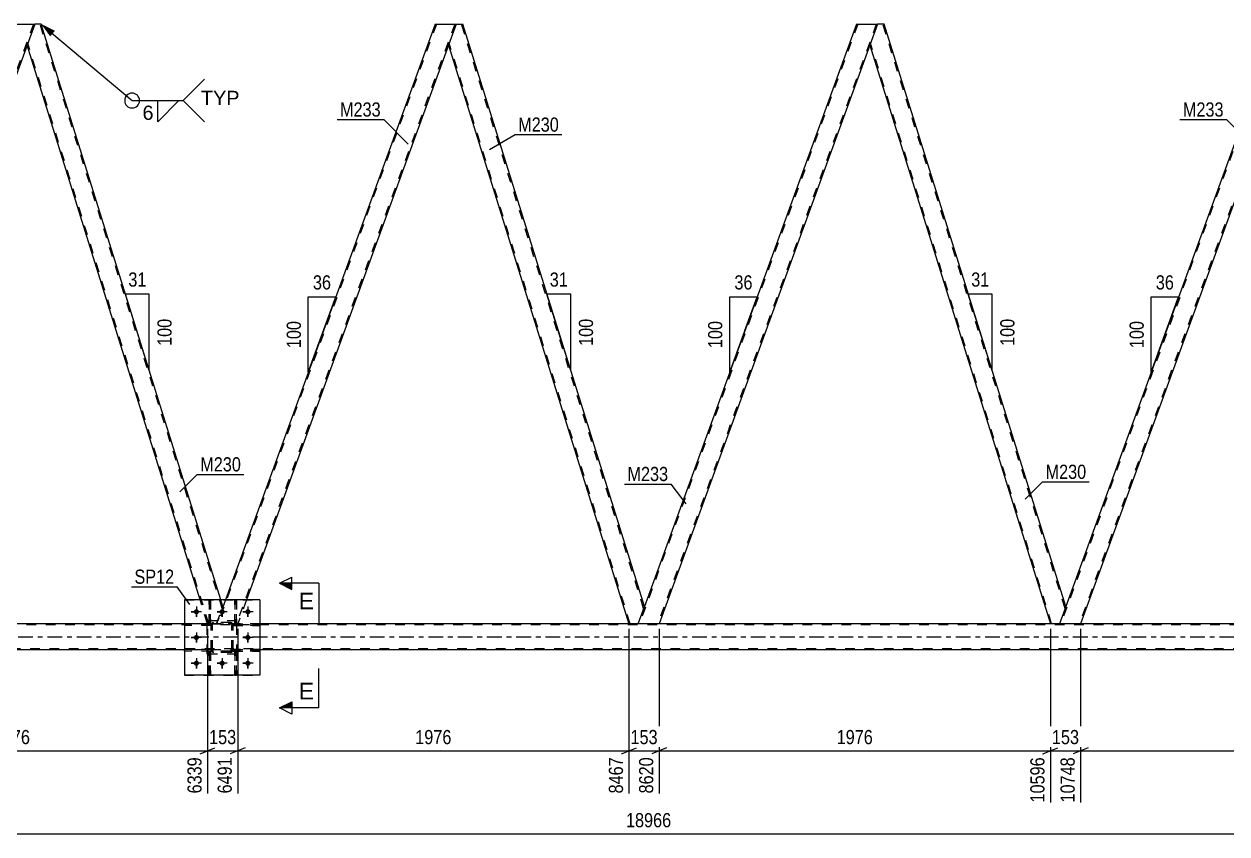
# Model space of a CAD drawing. Header units: millimetres. Extents: x 0 to 841, y 0 to 594.
# Drawn here: x 293.1 to 536.1, y 275.3 to 439.1 of the extents above; entities that cross this region are included whole.
import ezdxf

# ---------------------------------------------------------------- set-up
doc = ezdxf.new("R2010")
doc.units = ezdxf.units.MM
doc.linetypes.add('DXK_LINE_DOT2', pattern=[3.9198, 1.9599, -1.9599])
doc.linetypes.add('DXK_LINE_DOT3', pattern=[5.9187, 2.979, -0.9799, 0.9799, -0.9799])
doc.styles.add('Arial', font='ARIAL.TTF', dxfattribs={"height": 0.2})
doc.styles.add('Arial Narrow', font='ARIALN.TTF', dxfattribs={"height": 0.2})

# ---------------------------------------------------------------- blocks, each defined once
blk = doc.blocks.new('Part-247305129-3146 - 3072')
at = {"color": 7, "linetype": 'DXK_LINE_DOT2'}
for p, q in [((335.64, 317.82), (335.64, 322.66)), ((335.64, 322.66), (335.96, 322.66)), ((335.96, 322.66), (335.96, 317.82)), ((335.64, 318.42), (335.96, 318.42)), ((335.96, 317.82), (335.64, 317.82))]:
    blk.add_line(p, q, dxfattribs=at)
blk = doc.blocks.new('Part-247305129-3149 - 3072')
at = {"color": 7, "linetype": 'DXK_LINE_DOT2'}
for p, q in [((335.29, 317.5), (335.29, 317.82)), ((335.29, 317.82), (340.69, 317.82)), ((340.69, 317.5), (335.29, 317.5)), ((335.89, 317.5), (335.89, 317.82)), ((340.69, 317.82), (340.69, 317.5))]:
    blk.add_line(p, q, dxfattribs=at)
blk = doc.blocks.new('Part-247305129-3152 - 3072')
at = {"color": 7, "linetype": 'DXK_LINE_DOT2'}
for p, q in [((330.44, 317.82), (330.44, 322.66)), ((330.44, 322.66), (330.76, 322.66)), ((330.76, 322.66), (330.76, 317.82)), ((330.44, 318.42), (330.76, 318.42)), ((330.76, 317.82), (330.44, 317.82))]:
    blk.add_line(p, q, dxfattribs=at)
blk = doc.blocks.new('Part-247305129-3159 - 3072')
at = {"color": 7, "linetype": 'DXK_LINE_DOT2'}
for p, q in [((340.69, 312.62), (335.29, 312.62)), ((335.29, 312.62), (335.29, 312.3)), ((335.29, 312.3), (340.69, 312.3)), ((335.89, 312.3), (335.89, 312.62)), ((340.69, 312.3), (340.69, 312.62))]:
    blk.add_line(p, q, dxfattribs=at)
blk = doc.blocks.new('Part-247305129-3162 - 3072')
at = {"color": 7, "linetype": 'DXK_LINE_DOT2'}
for p, q in [((340.69, 317.82), (335.29, 317.82)), ((335.29, 317.82), (335.29, 317.5)), ((335.29, 317.5), (340.69, 317.5)), ((335.89, 317.5), (335.89, 317.82)), ((340.69, 317.5), (340.69, 317.82))]:
    blk.add_line(p, q, dxfattribs=at)
blk = doc.blocks.new('Part-247305129-3165 - 3072')
at = {"color": 7, "linetype": 'DXK_LINE_DOT2'}
for p, q in [((335.96, 312.29), (335.64, 312.29)), ((335.64, 312.29), (335.64, 307.46)), ((335.64, 311.69), (335.96, 311.69)), ((335.96, 307.46), (335.96, 312.29)), ((335.64, 307.46), (335.96, 307.46))]:
    blk.add_line(p, q, dxfattribs=at)
blk = doc.blocks.new('Part-247305129-3168 - 3072')
at = {"color": 7, "linetype": 'DXK_LINE_DOT2'}
for p, q in [((330.76, 312.29), (330.44, 312.29)), ((330.44, 312.29), (330.44, 307.46)), ((330.44, 311.69), (330.76, 311.69)), ((330.76, 307.46), (330.76, 312.29)), ((330.44, 307.46), (330.76, 307.46))]:
    blk.add_line(p, q, dxfattribs=at)
blk = doc.blocks.new('Part-247305129-3180 - 3072')
at = {"color": 7, "linetype": 'DXK_LINE_DOT2'}
for p, q in [((330.89, 317.82), (325.49, 317.82)), ((325.49, 317.5), (325.49, 317.82)), ((330.89, 317.5), (325.49, 317.5)), ((330.29, 317.5), (330.29, 317.82)), ((330.89, 317.82), (330.89, 317.5))]:
    blk.add_line(p, q, dxfattribs=at)
blk = doc.blocks.new('Part-247305129-3153 - 3072')
at = {"color": 7, "linetype": 'DXK_LINE_DOT2'}
for p, q in [((330.89, 312.62), (325.49, 312.62)), ((325.49, 312.62), (325.49, 312.3)), ((330.89, 312.3), (325.49, 312.3)), ((330.29, 312.3), (330.29, 312.62)), ((330.89, 312.3), (330.89, 312.62))]:
    blk.add_line(p, q, dxfattribs=at)
blk = doc.blocks.new('Part-247305129-3156 - 3072')
at = {"color": 7, "linetype": 'DXK_LINE_DOT2'}
for p, q in [((330.89, 317.82), (325.49, 317.82)), ((325.49, 317.82), (325.49, 317.5)), ((330.89, 317.5), (325.49, 317.5)), ((330.29, 317.5), (330.29, 317.82)), ((330.89, 317.5), (330.89, 317.82))]:
    blk.add_line(p, q, dxfattribs=at)
blk = doc.blocks.new('Part-247305129-3171 - 3072')
at = {"color": 2, "linetype": 'Continuous'}
blk.add_line((335.96, 322.66), (335.64, 322.66), dxfattribs=at)
at = {"color": 7, "linetype": 'DXK_LINE_DOT2'}
for p, q in [((335.64, 322.66), (335.64, 317.82)), ((335.96, 317.82), (335.96, 322.66)), ((335.64, 318.42), (335.96, 318.42)), ((335.64, 317.82), (335.96, 317.82))]:
    blk.add_line(p, q, dxfattribs=at)
blk = doc.blocks.new('Part-247305129-3174 - 3072')
at = {"color": 2, "linetype": 'Continuous'}
blk.add_line((330.76, 322.66), (330.44, 322.66), dxfattribs=at)
at = {"color": 7, "linetype": 'DXK_LINE_DOT2'}
for p, q in [((330.44, 322.66), (330.44, 317.82)), ((330.76, 317.82), (330.76, 322.66)), ((330.44, 318.42), (330.76, 318.42)), ((330.44, 317.82), (330.76, 317.82))]:
    blk.add_line(p, q, dxfattribs=at)
blk = doc.blocks.new('Part-247305129-3177 - 3072')
at = {"color": 7, "linetype": 'DXK_LINE_DOT2'}
for p, q in [((330.89, 312.62), (325.49, 312.62)), ((325.49, 312.3), (325.49, 312.62)), ((330.89, 312.3), (325.49, 312.3)), ((330.29, 312.3), (330.29, 312.62)), ((330.89, 312.62), (330.89, 312.3))]:
    blk.add_line(p, q, dxfattribs=at)
blk = doc.blocks.new('Part-247305129-3183 - 3072')
at = {"color": 7, "linetype": 'DXK_LINE_DOT2'}
for p, q in [((335.29, 312.3), (335.29, 312.62)), ((335.29, 312.62), (340.69, 312.62)), ((340.69, 312.3), (335.29, 312.3)), ((335.89, 312.3), (335.89, 312.62)), ((340.69, 312.62), (340.69, 312.3))]:
    blk.add_line(p, q, dxfattribs=at)
blk = doc.blocks.new('Bolt-247305129-3194 - 3072')
at = {"color": 1, "linetype": 'Continuous'}
for p, q in [((327.89, 321.3), (327.89, 320.61)), ((333.09, 321.3), (333.09, 320.61)), ((338.29, 321.3), (338.29, 320.61)), ((326.85, 320.26), (327.54, 320.26)), ((327.89, 319.22), (327.89, 319.91)), ((328.93, 320.26), (328.24, 320.26)), ((332.05, 320.26), (332.74, 320.26)), ((333.09, 319.22), (333.09, 319.91)), ((334.13, 320.26), (333.44, 320.26)), ((337.25, 320.26), (337.94, 320.26)), ((338.29, 319.22), (338.29, 319.91)), ((339.33, 320.26), (338.64, 320.26)), ((327.89, 316.1), (327.89, 315.41)), ((338.29, 316.1), (338.29, 315.41)), ((326.85, 315.06), (327.54, 315.06)), ((327.89, 314.02), (327.89, 314.71)), ((328.93, 315.06), (328.24, 315.06)), ((337.25, 315.06), (337.94, 315.06)), ((338.29, 314.02), (338.29, 314.71)), ((339.33, 315.06), (338.64, 315.06)), ((326.85, 309.86), (327.54, 309.86)), ((327.89, 310.9), (327.89, 310.21)), ((327.89, 308.82), (327.89, 309.51)), ((328.93, 309.86), (328.24, 309.86)), ((332.05, 309.86), (332.74, 309.86)), ((333.09, 310.9), (333.09, 310.21)), ((333.09, 308.82), (333.09, 309.51)), ((334.13, 309.86), (333.44, 309.86)), ((337.25, 309.86), (337.94, 309.86)), ((338.29, 310.9), (338.29, 310.21)), ((338.29, 308.82), (338.29, 309.51)), ((339.33, 309.86), (338.64, 309.86))]:
    blk.add_line(p, q, dxfattribs=at)
blk = doc.blocks.new('Bolt-247305129-3195 - 3072')
at = {"linetype": 'Continuous'}
for points in [[(328.41, 320.26, -1), (327.37, 320.26, -1)], [(333.61, 320.26, -1), (332.57, 320.26, -1)], [(338.81, 320.26, -1), (337.77, 320.26, -1)], [(328.41, 315.06, -1), (327.37, 315.06, -1)], [(338.81, 315.06, -1), (337.77, 315.06, -1)], [(328.41, 309.86, -1), (327.37, 309.86, -1)], [(333.61, 309.86, -1), (332.57, 309.86, -1)], [(338.81, 309.86, -1), (337.77, 309.86, -1)]]:
    blk.add_hatch(color=1, dxfattribs=at).paths.add_polyline_path(points)
at = {"color": 1, "linetype": 'Continuous'}
for p, q in [((327.89, 321.3), (327.89, 319.22)), ((333.09, 321.3), (333.09, 319.22)), ((338.29, 321.3), (338.29, 319.22)), ((328.93, 320.26), (326.85, 320.26)), ((334.13, 320.26), (332.05, 320.26)), ((339.33, 320.26), (337.25, 320.26)), ((327.89, 316.1), (327.89, 314.02)), ((338.29, 316.1), (338.29, 314.02)), ((328.93, 315.06), (326.85, 315.06)), ((339.33, 315.06), (337.25, 315.06)), ((328.93, 309.86), (326.85, 309.86)), ((327.89, 310.9), (327.89, 308.82)), ((334.13, 309.86), (332.05, 309.86)), ((333.09, 310.9), (333.09, 308.82)), ((339.33, 309.86), (337.25, 309.86)), ((338.29, 310.9), (338.29, 308.82))]:
    blk.add_line(p, q, dxfattribs=at)
blk = doc.blocks.new('Part-247305129-3350 - 3072')
at = {"color": 2, "linetype": 'Continuous'}
for p, q in [((295.23, 439.05), (293.68, 434.8)), ((296.54, 439.05), (295.23, 439.05)), ((332.82, 322.66), (296.54, 439.05)), ((328.63, 322.66), (293.68, 434.8))]:
    blk.add_line(p, q, dxfattribs=at)
at = {"color": 7, "linetype": 'DXK_LINE_DOT2'}
for p, q in [((333.11, 320.93), (296.29, 439.05)), ((330.39, 317.83), (293.81, 435.18)), ((330.14, 317.83), (328.63, 322.66)), ((331.98, 317.83), (333.25, 321.3)), ((333.25, 321.3), (332.82, 322.66)), ((330.14, 317.83), (331.98, 317.83))]:
    blk.add_line(p, q, dxfattribs=at)
blk = doc.blocks.new('Part-247305129-3243 - 3072')
at = {"color": 2, "linetype": 'Continuous'}
for p, q in [((465.49, 439.05), (463.95, 434.8)), ((466.81, 439.05), (465.49, 439.05)), ((503.51, 321.3), (466.81, 439.05)), ((463.95, 434.8), (500.41, 317.83)), ((503.51, 321.3), (503.24, 320.56)), ((503.24, 320.56), (502.25, 317.83))]:
    blk.add_line(p, q, dxfattribs=at)
at = {"color": 7, "linetype": 'DXK_LINE_DOT2'}
for p, q in [((503.38, 320.93), (466.56, 439.05)), ((500.66, 317.83), (464.08, 435.18)), ((503.49, 321.25), (503.24, 320.56)), ((502.25, 317.83), (500.41, 317.83))]:
    blk.add_line(p, q, dxfattribs=at)
blk = doc.blocks.new('Part-247305129-3248 - 3072')
at = {"color": 7, "linetype": 'DXK_LINE_DOT2'}
for p, q in [((461.49, 439.05), (417.37, 317.83)), ((465.24, 439.05), (421.12, 317.83)), ((465.49, 439.05), (463.95, 434.8)), ((418.38, 321.3), (417.12, 317.83)), ((421.37, 317.83), (417.12, 317.83))]:
    blk.add_line(p, q, dxfattribs=at)
at = {"color": 2, "linetype": 'Continuous'}
for p, q in [((461.24, 439.05), (418.38, 321.3)), ((461.24, 439.05), (465.49, 439.05)), ((463.95, 434.8), (421.37, 317.83))]:
    blk.add_line(p, q, dxfattribs=at)
blk = doc.blocks.new('Part-247305129-3374 - 3072')
at = {"color": 7, "linetype": 'DXK_LINE_DOT2'}
for p, q in [((330.44, 307.46), (330.44, 312.29)), ((330.44, 312.29), (330.76, 312.29)), ((330.44, 311.69), (330.76, 311.69)), ((330.76, 312.29), (330.76, 307.46)), ((330.76, 307.46), (330.44, 307.46))]:
    blk.add_line(p, q, dxfattribs=at)
blk = doc.blocks.new('Part-247305129-3253 - 3072')
at = {"color": 7, "linetype": 'DXK_LINE_DOT2'}
for p, q in [((730.61, 317.59), (66.98, 317.59)), ((340.69, 317.83), (325.49, 317.83)), ((731.36, 312.79), (66.98, 312.79)), ((340.69, 312.55), (325.49, 312.55))]:
    blk.add_line(p, q, dxfattribs=at)
at = {"color": 2, "linetype": 'Continuous'}
for p, q in [((325.49, 317.83), (170.42, 317.83)), ((580.9, 317.83), (340.69, 317.83)), ((325.49, 312.55), (170.42, 312.55)), ((580.9, 312.55), (340.69, 312.55))]:
    blk.add_line(p, q, dxfattribs=at)
at = {"color": 7, "linetype": 'DXK_LINE_DOT3'}
blk.add_line((66.98, 315.19), (730.98, 315.19), dxfattribs=at)
blk = doc.blocks.new('Part-247305129-3267 - 3072')
at = {"color": 7, "linetype": 'DXK_LINE_DOT2'}
for p, q in [((336.09, 318.46), (330.09, 318.46)), ((330.09, 311.66), (330.09, 318.46)), ((336.09, 311.66), (336.09, 318.46)), ((336.09, 311.66), (330.09, 311.66))]:
    blk.add_line(p, q, dxfattribs=at)
blk = doc.blocks.new('Part-247305129-3268 - 3072')
at = {"color": 7, "linetype": 'DXK_LINE_DOT2'}
for p, q in [((336.09, 318.46), (330.09, 318.46)), ((330.09, 311.66), (330.09, 318.46)), ((336.09, 311.66), (336.09, 318.46)), ((336.09, 311.66), (330.09, 311.66))]:
    blk.add_line(p, q, dxfattribs=at)
blk = doc.blocks.new('Part-247305129-3269 - 3072')
at = {"color": 7, "linetype": 'DXK_LINE_DOT2'}
for p, q in [((330.89, 317.58), (330.92, 317.76)), ((330.92, 317.76), (330.89, 317.58)), ((330.89, 312.54), (330.89, 317.58)), ((331.13, 317.58), (331.15, 317.67)), ((331.13, 312.54), (331.13, 317.58)), ((331.15, 317.67), (331.2, 317.75)), ((331.18, 318.02), (331.37, 318.06)), ((331.37, 318.06), (331.18, 318.02)), ((331.2, 317.75), (331.28, 317.8)), ((331.28, 317.8), (331.37, 317.82)), ((334.81, 318.06), (331.37, 318.06)), ((331.37, 317.82), (334.81, 317.82)), ((334.81, 318.06), (334.99, 318.02)), ((334.99, 318.02), (334.81, 318.06)), ((334.81, 317.82), (334.9, 317.8)), ((334.9, 317.8), (334.98, 317.75)), ((334.98, 317.75), (335.03, 317.67)), ((335.03, 317.67), (335.05, 317.58)), ((335.05, 312.54), (335.05, 317.58)), ((335.25, 317.76), (335.29, 317.58)), ((335.29, 317.58), (335.25, 317.76)), ((335.29, 312.54), (335.29, 317.58)), ((330.92, 312.35), (330.89, 312.54)), ((330.89, 312.54), (330.92, 312.35)), ((331.15, 312.45), (331.13, 312.54)), ((331.2, 312.37), (331.15, 312.45)), ((331.37, 312.06), (331.18, 312.09)), ((331.18, 312.09), (331.37, 312.06)), ((331.28, 312.32), (331.2, 312.37)), ((331.37, 312.3), (331.28, 312.32)), ((334.81, 312.3), (331.37, 312.3)), ((334.81, 312.06), (331.37, 312.06)), ((334.9, 312.32), (334.81, 312.3)), ((334.99, 312.09), (334.81, 312.06)), ((334.81, 312.06), (334.99, 312.09)), ((334.98, 312.37), (334.9, 312.32)), ((335.03, 312.45), (334.98, 312.37)), ((335.05, 312.54), (335.03, 312.45)), ((335.29, 312.54), (335.25, 312.35)), ((335.25, 312.35), (335.29, 312.54))]:
    blk.add_line(p, q, dxfattribs=at)
at = {"color": 7, "linetype": 'DXK_LINE_DOT3'}
blk.add_line((333.09, 315.06), (333.09, 315.06), dxfattribs=at)
at = {"color": 7, "linetype": 'DXK_LINE_DOT2'}
for centre, start, end in [((331.37, 317.58), 112.5, 157.5), ((331.37, 317.58), 112.5, 157.5), ((334.81, 317.58), 22.5, 67.5), ((334.81, 317.58), 22.5, 67.5), ((331.37, 312.54), 202.5, 247.5), ((331.37, 312.54), 202.5, 247.5), ((334.81, 312.54), 292.5, 337.5), ((334.81, 312.54), 292.5, 337.5)]:
    blk.add_arc(centre, 0.48, start, end, dxfattribs=at)
blk = doc.blocks.new('Part-247305129-3270 - 3072')
at = {"color": 7, "linetype": 'DXK_LINE_DOT2'}
for p, q in [((325.49, 322.66), (340.69, 322.66)), ((325.49, 322.66), (325.49, 307.46)), ((340.69, 322.66), (340.69, 307.46)), ((325.49, 307.46), (340.69, 307.46))]:
    blk.add_line(p, q, dxfattribs=at)
blk = doc.blocks.new('Part-247305129-3275 - 3072')
at = {"color": 2, "linetype": 'Continuous'}
for p, q in [((340.69, 322.66), (325.49, 322.66)), ((325.49, 322.66), (325.49, 307.46)), ((340.69, 322.66), (340.69, 307.46)), ((340.69, 307.46), (325.49, 307.46))]:
    blk.add_line(p, q, dxfattribs=at)
blk = doc.blocks.new('Part-247305129-3313 - 3072')
at = {"color": 7, "linetype": 'DXK_LINE_DOT2'}
for p, q in [((330.89, 317.58), (330.92, 317.76)), ((330.92, 317.76), (330.89, 317.58)), ((330.89, 312.54), (330.89, 317.58)), ((331.13, 317.58), (331.15, 317.67)), ((331.13, 312.54), (331.13, 317.58)), ((331.15, 317.67), (331.2, 317.75)), ((331.18, 318.02), (331.37, 318.06)), ((331.37, 318.06), (331.18, 318.02)), ((331.2, 317.75), (331.28, 317.8)), ((331.28, 317.8), (331.37, 317.82)), ((334.81, 318.06), (331.37, 318.06)), ((331.37, 317.82), (334.81, 317.82)), ((334.81, 318.06), (334.99, 318.02)), ((334.99, 318.02), (334.81, 318.06)), ((334.81, 317.82), (334.9, 317.8)), ((334.9, 317.8), (334.98, 317.75)), ((334.98, 317.75), (335.03, 317.67)), ((335.03, 317.67), (335.05, 317.58)), ((335.05, 312.54), (335.05, 317.58)), ((335.25, 317.76), (335.29, 317.58)), ((335.29, 317.58), (335.25, 317.76)), ((335.29, 312.54), (335.29, 317.58)), ((330.92, 312.35), (330.89, 312.54)), ((330.89, 312.54), (330.92, 312.35)), ((331.15, 312.45), (331.13, 312.54)), ((331.2, 312.37), (331.15, 312.45)), ((331.37, 312.06), (331.18, 312.09)), ((331.18, 312.09), (331.37, 312.06)), ((331.28, 312.32), (331.2, 312.37)), ((331.37, 312.3), (331.28, 312.32)), ((334.81, 312.3), (331.37, 312.3)), ((334.81, 312.06), (331.37, 312.06)), ((334.9, 312.32), (334.81, 312.3)), ((334.99, 312.09), (334.81, 312.06)), ((334.81, 312.06), (334.99, 312.09)), ((334.98, 312.37), (334.9, 312.32)), ((335.03, 312.45), (334.98, 312.37)), ((335.05, 312.54), (335.03, 312.45)), ((335.29, 312.54), (335.25, 312.35)), ((335.25, 312.35), (335.29, 312.54))]:
    blk.add_line(p, q, dxfattribs=at)
at = {"color": 7, "linetype": 'DXK_LINE_DOT3'}
blk.add_line((333.09, 315.06), (333.09, 315.06), dxfattribs=at)
at = {"color": 7, "linetype": 'DXK_LINE_DOT2'}
for centre, start, end in [((331.37, 317.58), 112.5, 157.5), ((331.37, 317.58), 112.5, 157.5), ((334.81, 317.58), 22.5, 67.5), ((334.81, 317.58), 22.5, 67.5), ((331.37, 312.54), 202.5, 247.5), ((331.37, 312.54), 202.5, 247.5), ((334.81, 312.54), 292.5, 337.5), ((334.81, 312.54), 292.5, 337.5)]:
    blk.add_arc(centre, 0.48, start, end, dxfattribs=at)
blk = doc.blocks.new('Part-247305129-3345 - 3072')
at = {"color": 7, "linetype": 'DXK_LINE_DOT2'}
for p, q in [((291.22, 439.05), (247.1, 317.83)), ((294.97, 439.05), (250.85, 317.83)), ((295.23, 439.05), (293.68, 434.8)), ((248.11, 321.3), (246.85, 317.83)), ((251.11, 317.83), (246.85, 317.83))]:
    blk.add_line(p, q, dxfattribs=at)
at = {"color": 2, "linetype": 'Continuous'}
for p, q in [((290.97, 439.05), (248.11, 321.3)), ((290.97, 439.05), (295.23, 439.05)), ((293.68, 434.8), (251.11, 317.83))]:
    blk.add_line(p, q, dxfattribs=at)
blk = doc.blocks.new('Part-247305129-3355 - 3072')
at = {"color": 7, "linetype": 'DXK_LINE_DOT2'}
for p, q in [((376.36, 439.05), (332.24, 317.83)), ((380.1, 439.05), (335.98, 317.83)), ((380.36, 439.05), (378.81, 434.8)), ((333.74, 322.66), (331.98, 317.83)), ((338, 322.66), (336.24, 317.83)), ((336.24, 317.83), (331.98, 317.83))]:
    blk.add_line(p, q, dxfattribs=at)
at = {"color": 2, "linetype": 'Continuous'}
for p, q in [((376.1, 439.05), (333.74, 322.66)), ((376.1, 439.05), (380.36, 439.05)), ((378.81, 434.8), (338, 322.66))]:
    blk.add_line(p, q, dxfattribs=at)
blk = doc.blocks.new('Part-247305129-3360 - 3072')
at = {"color": 2, "linetype": 'Continuous'}
for p, q in [((380.36, 439.05), (378.81, 434.8)), ((380.36, 439.05), (381.68, 439.05)), ((418.38, 321.3), (381.68, 439.05)), ((378.81, 434.8), (415.27, 317.83)), ((417.12, 317.83), (418.38, 321.3))]:
    blk.add_line(p, q, dxfattribs=at)
at = {"color": 7, "linetype": 'DXK_LINE_DOT2'}
for p, q in [((418.24, 320.93), (381.43, 439.05)), ((415.52, 317.83), (378.95, 435.18)), ((417.12, 317.83), (415.27, 317.83))]:
    blk.add_line(p, q, dxfattribs=at)
blk = doc.blocks.new('Part-247305129-3365 - 3072')
at = {"color": 7, "linetype": 'DXK_LINE_DOT2'}
for p, q in [((546.63, 439.05), (502.51, 317.83)), ((550.37, 439.05), (506.25, 317.83)), ((550.63, 439.05), (549.08, 434.8)), ((503.51, 321.3), (502.25, 317.83)), ((506.51, 317.83), (502.25, 317.83))]:
    blk.add_line(p, q, dxfattribs=at)
at = {"color": 2, "linetype": 'Continuous'}
for p, q in [((546.37, 439.05), (503.51, 321.3)), ((546.37, 439.05), (550.63, 439.05)), ((549.08, 434.8), (506.51, 317.83))]:
    blk.add_line(p, q, dxfattribs=at)
blk = doc.blocks.new('Part-247305129-3371 - 3072')
at = {"color": 7, "linetype": 'DXK_LINE_DOT2'}
for p, q in [((335.64, 307.46), (335.64, 312.29)), ((335.64, 312.29), (335.96, 312.29)), ((335.64, 311.69), (335.96, 311.69)), ((335.96, 312.29), (335.96, 307.46)), ((335.96, 307.46), (335.64, 307.46))]:
    blk.add_line(p, q, dxfattribs=at)
blk = doc.blocks.new('AngleDimension-247305129-36494 - 3072')
at = {"color": 7, "linetype": 'Continuous'}
for p, q in [((317, 373.43), (313.56, 384.48)), ((318.38, 384.48), (313.56, 384.48)), ((318.38, 369.01), (313.56, 384.48)), ((318.38, 369.01), (318.38, 384.48))]:
    blk.add_line(p, q, dxfattribs=at)
at = {"color": 0}
for points in [[(318.39, 385.38), (318.39, 389.58), (313.54, 389.58), (313.54, 385.38)], [(323.48, 380.08), (319.28, 380.08), (319.28, 373.4), (323.48, 373.4)]]:
    blk.add_wipeout(points, dxfattribs=at)
at = {"color": 3, "style": 'Arial Narrow'}
blk.add_text('31', height=2.863, dxfattribs=at).set_placement((314.14, 385.98))
blk.add_text('100', height=2.863, rotation=90.0002, dxfattribs=at).set_placement((322.88, 374))
blk = doc.blocks.new('AngleDimension-247305129-36522 - 3072')
at = {"color": 7, "linetype": 'Continuous'}
for p, q in [((402.13, 373.43), (398.69, 384.48)), ((403.51, 384.48), (398.69, 384.48)), ((403.51, 369.01), (398.69, 384.48)), ((403.51, 369.01), (403.51, 384.48))]:
    blk.add_line(p, q, dxfattribs=at)
at = {"color": 0}
for points in [[(403.53, 385.38), (403.53, 389.58), (398.67, 389.58), (398.67, 385.38)], [(408.61, 380.08), (404.41, 380.08), (404.41, 373.4), (408.61, 373.4)]]:
    blk.add_wipeout(points, dxfattribs=at)
at = {"color": 3, "style": 'Arial Narrow'}
blk.add_text('31', height=2.863, dxfattribs=at).set_placement((399.27, 385.98))
blk.add_text('100', height=2.863, rotation=90.0002, dxfattribs=at).set_placement((408.01, 374))
blk = doc.blocks.new('AngleDimension-247305129-36524 - 3072')
at = {"color": 7, "linetype": 'Continuous'}
for p, q in [((350.49, 383.9), (356.03, 383.9)), ((350.49, 368.68), (356.03, 383.9)), ((350.49, 368.68), (350.49, 383.9)), ((353.57, 377.13), (356.03, 383.9))]:
    blk.add_line(p, q, dxfattribs=at)
at = {"color": 0}
for points in [[(355.69, 384.8), (355.69, 389), (350.83, 389), (350.83, 384.8)], [(349.59, 379.63), (345.39, 379.63), (345.39, 372.95), (349.59, 372.95)]]:
    blk.add_wipeout(points, dxfattribs=at)
at = {"color": 3, "style": 'Arial Narrow'}
blk.add_text('36', height=2.863, dxfattribs=at).set_placement((351.43, 385.4))
blk.add_text('100', height=2.863, rotation=90.0002, dxfattribs=at).set_placement((348.99, 373.55))
blk = doc.blocks.new('AngleDimension-247305129-36550 - 3072')
at = {"color": 7, "linetype": 'Continuous'}
for p, q in [((487.27, 373.43), (483.82, 384.48)), ((488.64, 384.48), (483.82, 384.48)), ((488.64, 369.01), (483.82, 384.48)), ((488.64, 369.01), (488.64, 384.48))]:
    blk.add_line(p, q, dxfattribs=at)
at = {"color": 0}
for points in [[(488.66, 385.38), (488.66, 389.58), (483.81, 389.58), (483.81, 385.38)], [(493.74, 380.08), (489.54, 380.08), (489.54, 373.4), (493.74, 373.4)]]:
    blk.add_wipeout(points, dxfattribs=at)
at = {"color": 3, "style": 'Arial Narrow'}
blk.add_text('31', height=2.863, dxfattribs=at).set_placement((484.41, 385.98))
blk.add_text('100', height=2.863, rotation=90.0002, dxfattribs=at).set_placement((493.14, 374))
blk = doc.blocks.new('StraightDimension-247305129-35645 - 3072')
at = {"color": 7, "linetype": 'Continuous'}
for p, q in [((330.14, 316.83), (330.14, 283.54)), ((336.24, 316.83), (336.24, 283.54)), ((328.64, 291.55), (331.64, 292.75)), ((330.14, 292.15), (336.24, 292.15)), ((337.74, 292.75), (334.74, 291.55))]:
    blk.add_line(p, q, dxfattribs=at)
at = {"color": 0}
blk.add_wipeout([(336.53, 292.9), (336.53, 297.1), (329.85, 297.1), (329.85, 292.9)], dxfattribs=at)
at = {"color": 0, "linetype": 'Continuous'}
blk.add_wipeout([(335.64, 291.45), (331.44, 291.45), (331.44, 282.94), (335.64, 282.94)], dxfattribs=at)
at = {"color": 3, "style": 'Arial Narrow'}
blk.add_text('153', height=2.863, dxfattribs=at).set_placement((330.45, 293.5))
at = {"color": 3, "linetype": 'Continuous', "style": 'Arial Narrow'}
blk.add_text('6491', height=2.863, rotation=90.0002, dxfattribs=at).set_placement((335.04, 283.54))
blk = doc.blocks.new('StraightDimension-247305129-35642 - 3072')
at = {"color": 7, "linetype": 'Continuous'}
for p, q in [((421.37, 316.83), (421.37, 283.54)), ((500.41, 316.83), (500.41, 281.71)), ((422.87, 292.75), (419.87, 291.55)), ((421.37, 292.15), (500.41, 292.15)), ((498.91, 291.55), (501.91, 292.75))]:
    blk.add_line(p, q, dxfattribs=at)
at = {"color": 0}
blk.add_wipeout([(465.15, 292.9), (465.15, 297.1), (456.63, 297.1), (456.63, 292.9)], dxfattribs=at)
at = {"color": 0, "linetype": 'Continuous'}
blk.add_wipeout([(499.81, 291.45), (495.61, 291.45), (495.61, 281.11), (499.81, 281.11)], dxfattribs=at)
at = {"color": 3, "style": 'Arial Narrow'}
blk.add_text('1976', height=2.863, dxfattribs=at).set_placement((457.23, 293.5))
at = {"color": 3, "linetype": 'Continuous', "style": 'Arial Narrow'}
blk.add_text('10596', height=2.863, rotation=90.0002, dxfattribs=at).set_placement((499.21, 281.71))
blk = doc.blocks.new('StraightDimension-247305129-35640 - 3072')
at = {"color": 7, "linetype": 'Continuous'}
for p, q in [((506.51, 316.83), (506.51, 281.71)), ((585.54, 316.83), (585.54, 281.71)), ((508.01, 292.75), (505.01, 291.55)), ((506.51, 292.15), (585.54, 292.15)), ((584.04, 291.55), (587.04, 292.75))]:
    blk.add_line(p, q, dxfattribs=at)
at = {"color": 0}
blk.add_wipeout([(550.28, 292.9), (550.28, 297.1), (541.77, 297.1), (541.77, 292.9)], dxfattribs=at)
at = {"color": 0, "linetype": 'Continuous'}
blk.add_wipeout([(584.94, 291.45), (580.74, 291.45), (580.74, 281.11), (584.94, 281.11)], dxfattribs=at)
at = {"color": 3, "style": 'Arial Narrow'}
blk.add_text('1976', height=2.863, dxfattribs=at).set_placement((542.37, 293.5))
at = {"color": 3, "linetype": 'Continuous', "style": 'Arial Narrow'}
blk.add_text('12724', height=2.863, rotation=90.0002, dxfattribs=at).set_placement((584.34, 281.71))
blk = doc.blocks.new('StraightDimension-247305129-35641 - 3072')
at = {"color": 7, "linetype": 'Continuous'}
for p, q in [((500.41, 316.83), (500.41, 281.71)), ((506.51, 316.83), (506.51, 281.71)), ((498.91, 291.55), (501.91, 292.75)), ((500.41, 292.15), (506.51, 292.15)), ((508.01, 292.75), (505.01, 291.55))]:
    blk.add_line(p, q, dxfattribs=at)
at = {"color": 0}
blk.add_wipeout([(506.8, 292.9), (506.8, 297.1), (500.11, 297.1), (500.11, 292.9)], dxfattribs=at)
at = {"color": 0, "linetype": 'Continuous'}
blk.add_wipeout([(505.91, 291.45), (501.71, 291.45), (501.71, 281.11), (505.91, 281.11)], dxfattribs=at)
at = {"color": 3, "style": 'Arial Narrow'}
blk.add_text('153', height=2.863, dxfattribs=at).set_placement((500.71, 293.5))
at = {"color": 3, "linetype": 'Continuous', "style": 'Arial Narrow'}
blk.add_text('10748', height=2.863, rotation=90.0002, dxfattribs=at).set_placement((505.31, 281.71))
blk = doc.blocks.new('StraightDimension-247305129-35643 - 3072')
at = {"color": 7, "linetype": 'Continuous'}
for p, q in [((415.27, 316.83), (415.27, 283.54)), ((421.37, 316.83), (421.37, 283.54)), ((413.77, 291.55), (416.77, 292.75)), ((415.27, 292.15), (421.37, 292.15)), ((422.87, 292.75), (419.87, 291.55))]:
    blk.add_line(p, q, dxfattribs=at)
at = {"color": 0}
blk.add_wipeout([(421.66, 292.9), (421.66, 297.1), (414.98, 297.1), (414.98, 292.9)], dxfattribs=at)
at = {"color": 0, "linetype": 'Continuous'}
blk.add_wipeout([(420.77, 291.45), (416.57, 291.45), (416.57, 282.94), (420.77, 282.94)], dxfattribs=at)
at = {"color": 3, "style": 'Arial Narrow'}
blk.add_text('153', height=2.863, dxfattribs=at).set_placement((415.58, 293.5))
at = {"color": 3, "linetype": 'Continuous', "style": 'Arial Narrow'}
blk.add_text('8620', height=2.863, rotation=90.0002, dxfattribs=at).set_placement((420.17, 283.54))
blk = doc.blocks.new('StraightDimension-247305129-35644 - 3072')
at = {"color": 7, "linetype": 'Continuous'}
for p, q in [((336.24, 316.83), (336.24, 283.54)), ((415.27, 316.83), (415.27, 283.54)), ((337.74, 292.75), (334.74, 291.55)), ((336.24, 292.15), (415.27, 292.15)), ((413.77, 291.55), (416.77, 292.75))]:
    blk.add_line(p, q, dxfattribs=at)
at = {"color": 0}
blk.add_wipeout([(380.01, 292.9), (380.01, 297.1), (371.5, 297.1), (371.5, 292.9)], dxfattribs=at)
at = {"color": 0, "linetype": 'Continuous'}
blk.add_wipeout([(414.67, 291.45), (410.47, 291.45), (410.47, 282.94), (414.67, 282.94)], dxfattribs=at)
at = {"color": 3, "style": 'Arial Narrow'}
blk.add_text('1976', height=2.863, dxfattribs=at).set_placement((372.1, 293.5))
at = {"color": 3, "linetype": 'Continuous', "style": 'Arial Narrow'}
blk.add_text('8467', height=2.863, rotation=90.0002, dxfattribs=at).set_placement((414.07, 283.54))
blk = doc.blocks.new('StraightDimension-247305129-35646 - 3072')
at = {"color": 7, "linetype": 'Continuous'}
for p, q in [((251.11, 316.83), (251.11, 283.54)), ((330.14, 316.83), (330.14, 283.54)), ((252.61, 292.75), (249.61, 291.55)), ((251.11, 292.15), (330.14, 292.15)), ((328.64, 291.55), (331.64, 292.75))]:
    blk.add_line(p, q, dxfattribs=at)
at = {"color": 0}
blk.add_wipeout([(294.88, 292.9), (294.88, 297.1), (286.37, 297.1), (286.37, 292.9)], dxfattribs=at)
at = {"color": 0, "linetype": 'Continuous'}
blk.add_wipeout([(329.54, 291.45), (325.34, 291.45), (325.34, 282.94), (329.54, 282.94)], dxfattribs=at)
at = {"color": 3, "style": 'Arial Narrow'}
blk.add_text('1976', height=2.863, dxfattribs=at).set_placement((286.97, 293.5))
at = {"color": 3, "linetype": 'Continuous', "style": 'Arial Narrow'}
blk.add_text('6339', height=2.863, rotation=90.0002, dxfattribs=at).set_placement((328.94, 283.54))
blk = doc.blocks.new('StraightDimension-247305129-35929 - 3072')
at = {"color": 7, "linetype": 'Continuous'}
blk.add_line((56.12, 275.35), (782.37, 275.35), dxfattribs=at)
at = {"color": 0}
blk.add_wipeout([(424.42, 276.1), (424.42, 280.3), (414.07, 280.3), (414.07, 276.1)], dxfattribs=at)
at = {"color": 3, "style": 'Arial Narrow'}
blk.add_text('18966', height=2.863, dxfattribs=at).set_placement((414.67, 276.7))
blk = doc.blocks.new('AngleDimension-247305129-36552 - 3072')
at = {"color": 7, "linetype": 'Continuous'}
for p, q in [((435.62, 383.9), (441.16, 383.9)), ((435.62, 368.68), (441.16, 383.9)), ((435.62, 368.68), (435.62, 383.9)), ((438.7, 377.13), (441.16, 383.9))]:
    blk.add_line(p, q, dxfattribs=at)
at = {"color": 0}
for points in [[(440.82, 384.8), (440.82, 389), (435.97, 389), (435.97, 384.8)], [(434.72, 379.63), (430.52, 379.63), (430.52, 372.95), (434.72, 372.95)]]:
    blk.add_wipeout(points, dxfattribs=at)
at = {"color": 3, "style": 'Arial Narrow'}
blk.add_text('36', height=2.863, dxfattribs=at).set_placement((436.57, 385.4))
blk.add_text('100', height=2.863, rotation=90.0002, dxfattribs=at).set_placement((434.12, 373.55))
blk = doc.blocks.new('AngleDimension-247305129-36580 - 3072')
at = {"color": 7, "linetype": 'Continuous'}
for p, q in [((520.76, 383.9), (526.3, 383.9)), ((520.76, 368.68), (526.3, 383.9)), ((520.76, 368.68), (520.76, 383.9)), ((523.83, 377.13), (526.3, 383.9))]:
    blk.add_line(p, q, dxfattribs=at)
at = {"color": 0}
for points in [[(525.96, 384.8), (525.96, 389), (521.1, 389), (521.1, 384.8)], [(519.86, 379.63), (515.66, 379.63), (515.66, 372.95), (519.86, 372.95)]]:
    blk.add_wipeout(points, dxfattribs=at)
at = {"color": 3, "style": 'Arial Narrow'}
blk.add_text('36', height=2.863, dxfattribs=at).set_placement((521.7, 385.4))
blk.add_text('100', height=2.863, rotation=90.0002, dxfattribs=at).set_placement((519.26, 373.55))
blk = doc.blocks.new('SectionMark-247305129-4542 - 3072')
at = {"linetype": 'Continuous'}
for points in [[(347.15, 326.01), (347.15, 324.76), (344.65, 326.01)], [(347.15, 302.06), (347.15, 300.81), (344.65, 300.81)]]:
    blk.add_hatch(color=6, dxfattribs=at).paths.add_polyline_path(points)
at = {"color": 6, "linetype": 'Continuous'}
for p, q in [((344.65, 326.01), (347.15, 327.26)), ((352.65, 326.01), (344.65, 326.01)), ((344.65, 326.01), (347.15, 324.76)), ((347.15, 324.76), (347.15, 327.26)), ((344.65, 300.81), (347.15, 302.06)), ((347.15, 302.06), (347.15, 299.56)), ((352.65, 300.81), (344.65, 300.81)), ((347.15, 299.56), (344.65, 300.81))]:
    blk.add_line(p, q, dxfattribs=at)
at = {"color": 0, "linetype": 'Continuous'}
for points in [[(351.65, 320.76), (351.65, 324.26), (348.54, 324.26), (348.54, 320.76)], [(351.65, 302.56), (351.65, 306.06), (348.54, 306.06), (348.54, 302.56)]]:
    blk.add_wipeout(points, dxfattribs=at)
at = {"color": 6, "linetype": 'Continuous'}
for p, q in [((352.65, 326.01), (352.65, 318.01)), ((352.65, 300.81), (352.65, 308.81))]:
    blk.add_line(p, q, dxfattribs=at)
at = {"color": 3, "linetype": 'Continuous', "style": 'Arial'}
for p in [(348.54, 320.76), (348.54, 302.56)]:
    blk.add_text('E', height=3.34, dxfattribs=at).set_placement(p)
blk = doc.blocks.new('Mark-247305129-3271 - 3072')
at = {"color": 0}
blk.add_wipeout([(323.41, 325.92), (323.41, 328.92), (315.37, 328.92), (315.37, 325.92)], dxfattribs=at)
blk.add_wipeout([(323.41, 325.92), (323.41, 328.92), (315.37, 328.92), (315.37, 325.92)], dxfattribs=at)
at = {"color": 30, "linetype": 'Continuous'}
for p in [(314.77, 325.32), (326.54, 321.73)]:
    blk.add_line(p, (324.01, 325.32), dxfattribs=at)
at = {"color": 3, "style": 'Arial Narrow'}
blk.add_text('SP12', height=2.863, dxfattribs=at).set_placement((315.37, 325.92))
blk = doc.blocks.new('WeldMark-247305129-20297 - 3072')
at = {"linetype": 'Continuous'}
blk.add_hatch(color=30, dxfattribs=at).paths.add_polyline_path([(298.35, 436.55), (296.54, 439.05), (299.32, 437.7)])
at = {"color": 30, "linetype": 'Continuous'}
blk.add_line((296.54, 439.05), (314.9, 423.59), dxfattribs=at)
at = {"color": 3, "linetype": 'Continuous'}
for q in [(329.51, 427.88), (329.51, 419.31)]:
    blk.add_line((325.22, 423.59), q, dxfattribs=at)
blk.add_arc((314.9, 423.59), 1.5, 90, 270, dxfattribs=at)
at = {"color": 0}
blk.add_wipeout([(319.42, 419.49), (319.42, 422.89), (316.8, 422.89), (316.8, 419.49)], dxfattribs=at)
at = {"color": 30, "linetype": 'Continuous'}
blk.add_line((314.9, 423.59), (325.22, 423.59), dxfattribs=at)
at = {"color": 3, "linetype": 'Continuous'}
for p, q in [((320.08, 423.59), (324.37, 423.59)), ((324.37, 423.59), (320.08, 419.31)), ((320.08, 419.31), (320.08, 423.59))]:
    blk.add_line(p, q, dxfattribs=at)
blk.add_arc((314.9, 423.59), 1.5, 270, 90, dxfattribs=at)
at = {"color": 3, "style": 'Arial'}
blk.add_text('6', height=2.87, dxfattribs=at).set_placement((317, 419.69))
at = {"color": 0, "linetype": 'Continuous'}
blk.add_wipeout([(336.6, 422.69), (336.6, 425.69), (328.82, 425.69), (328.82, 422.69)], dxfattribs=at)
blk.add_wipeout([(336.6, 422.69), (336.6, 425.69), (328.82, 425.69), (328.82, 422.69)], dxfattribs=at)
at = {"color": 3, "linetype": 'Continuous', "style": 'Arial'}
blk.add_text('TYP', height=2.865, dxfattribs=at).set_placement((328.82, 422.69))
blk = doc.blocks.new('Mark-247305129-36377 - 3072')
at = {"color": 0}
blk.add_wipeout([(507.66, 347.12), (507.66, 350.12), (499.43, 350.12), (499.43, 347.12)], dxfattribs=at)
blk.add_wipeout([(507.66, 347.12), (507.66, 350.12), (499.43, 350.12), (499.43, 347.12)], dxfattribs=at)
at = {"color": 30, "linetype": 'Continuous'}
for p, q in [((495.3, 342.99), (498.83, 346.52)), ((498.83, 346.52), (508.26, 346.52))]:
    blk.add_line(p, q, dxfattribs=at)
at = {"color": 3, "style": 'Arial Narrow'}
blk.add_text('M230', height=2.863, dxfattribs=at).set_placement((499.43, 347.12))
blk = doc.blocks.new('Mark-247305129-36380 - 3072')
at = {"color": 0}
blk.add_wipeout([(423.2, 346.68), (423.2, 349.68), (414.97, 349.68), (414.97, 346.68)], dxfattribs=at)
blk.add_wipeout([(423.2, 346.68), (423.2, 349.68), (414.97, 349.68), (414.97, 346.68)], dxfattribs=at)
at = {"color": 30, "linetype": 'Continuous'}
for p in [(414.37, 346.08), (426.8, 342.09)]:
    blk.add_line(p, (423.8, 346.08), dxfattribs=at)
at = {"color": 3, "style": 'Arial Narrow'}
blk.add_text('M233', height=2.863, dxfattribs=at).set_placement((414.97, 346.68))
blk = doc.blocks.new('Mark-247305129-36407 - 3072')
at = {"color": 0}
blk.add_wipeout([(336.9, 348.63), (336.9, 351.63), (328.67, 351.63), (328.67, 348.63)], dxfattribs=at)
blk.add_wipeout([(336.9, 348.63), (336.9, 351.63), (328.67, 351.63), (328.67, 348.63)], dxfattribs=at)
at = {"color": 30, "linetype": 'Continuous'}
for p, q in [((324.54, 344.49), (328.07, 348.03)), ((328.07, 348.03), (337.5, 348.03))]:
    blk.add_line(p, q, dxfattribs=at)
at = {"color": 3, "style": 'Arial Narrow'}
blk.add_text('M230', height=2.863, dxfattribs=at).set_placement((328.67, 348.63))
blk = doc.blocks.new('Mark-247305129-36410 - 3072')
at = {"color": 0}
blk.add_wipeout([(365.12, 420.35), (365.12, 423.35), (356.9, 423.35), (356.9, 420.35)], dxfattribs=at)
blk.add_wipeout([(365.12, 420.35), (365.12, 423.35), (356.9, 423.35), (356.9, 420.35)], dxfattribs=at)
at = {"color": 30, "linetype": 'Continuous'}
for p in [(356.3, 419.75), (370.67, 414.8)]:
    blk.add_line(p, (365.72, 419.75), dxfattribs=at)
at = {"color": 3, "style": 'Arial Narrow'}
blk.add_text('M233', height=2.863, dxfattribs=at).set_placement((356.9, 420.35))
blk = doc.blocks.new('Mark-247305129-36413 - 3072')
at = {"color": 0}
blk.add_wipeout([(401.12, 417.3), (401.12, 420.3), (392.89, 420.3), (392.89, 417.3)], dxfattribs=at)
blk.add_wipeout([(401.12, 417.3), (401.12, 420.3), (392.89, 420.3), (392.89, 417.3)], dxfattribs=at)
at = {"color": 30, "linetype": 'Continuous'}
for p, q in [((387.1, 413.7), (392.29, 416.7)), ((392.29, 416.7), (401.72, 416.7))]:
    blk.add_line(p, q, dxfattribs=at)
at = {"color": 3, "style": 'Arial Narrow'}
blk.add_text('M230', height=2.863, dxfattribs=at).set_placement((392.89, 417.3))
blk = doc.blocks.new('Mark-247305129-36416 - 3072')
at = {"color": 0}
blk.add_wipeout([(535.39, 420.35), (535.39, 423.35), (527.17, 423.35), (527.17, 420.35)], dxfattribs=at)
blk.add_wipeout([(535.39, 420.35), (535.39, 423.35), (527.17, 423.35), (527.17, 420.35)], dxfattribs=at)
at = {"color": 30, "linetype": 'Continuous'}
for p in [(526.57, 419.75), (540.94, 414.8)]:
    blk.add_line(p, (535.99, 419.75), dxfattribs=at)
at = {"color": 3, "style": 'Arial Narrow'}
blk.add_text('M233', height=2.863, dxfattribs=at).set_placement((527.17, 420.35))

msp = doc.modelspace()

# ---------------------------------------------------------------- block references
for name in ['Part-247305129-3345 - 3072', 'Part-247305129-3350 - 3072', 'Part-247305129-3355 - 3072', 'Part-247305129-3360 - 3072', 'Part-247305129-3248 - 3072', 'Part-247305129-3243 - 3072', 'Part-247305129-3365 - 3072', 'Part-247305129-3270 - 3072', 'Part-247305129-3275 - 3072', 'Bolt-247305129-3194 - 3072', 'Bolt-247305129-3195 - 3072', 'Part-247305129-3152 - 3072', 'Part-247305129-3174 - 3072', 'Part-247305129-3146 - 3072', 'Part-247305129-3171 - 3072', 'Part-247305129-3267 - 3072', 'Part-247305129-3268 - 3072', 'Part-247305129-3253 - 3072', 'Part-247305129-3180 - 3072', 'Part-247305129-3156 - 3072', 'Part-247305129-3269 - 3072', 'Part-247305129-3313 - 3072', 'Part-247305129-3149 - 3072', 'Part-247305129-3162 - 3072', 'Part-247305129-3153 - 3072', 'Part-247305129-3177 - 3072', 'Part-247305129-3168 - 3072', 'Part-247305129-3374 - 3072', 'Part-247305129-3159 - 3072', 'Part-247305129-3183 - 3072', 'Part-247305129-3165 - 3072', 'Part-247305129-3371 - 3072']:
    msp.add_blockref(name, (0, 0))

# ---------------------------------------------------------------- next in the draw order: block references
for name in ['AngleDimension-247305129-36494 - 3072', 'AngleDimension-247305129-36524 - 3072', 'AngleDimension-247305129-36522 - 3072', 'AngleDimension-247305129-36550 - 3072', 'StraightDimension-247305129-35645 - 3072', 'StraightDimension-247305129-35642 - 3072', 'StraightDimension-247305129-35640 - 3072']:
    msp.add_blockref(name, (0, 0))

# ---------------------------------------------------------------- next in the draw order: block references
for name in ['StraightDimension-247305129-35646 - 3072', 'StraightDimension-247305129-35643 - 3072', 'StraightDimension-247305129-35641 - 3072']:
    msp.add_blockref(name, (0, 0))

# ---------------------------------------------------------------- next in the draw order: block references
msp.add_blockref('StraightDimension-247305129-35644 - 3072', (0, 0))

# ---------------------------------------------------------------- next in the draw order: block references
msp.add_blockref('StraightDimension-247305129-35929 - 3072', (0, 0))

# ---------------------------------------------------------------- next in the draw order: block references
for name in ['WeldMark-247305129-20297 - 3072', 'Mark-247305129-36410 - 3072', 'Mark-247305129-36416 - 3072', 'Mark-247305129-36413 - 3072', 'AngleDimension-247305129-36552 - 3072', 'AngleDimension-247305129-36580 - 3072', 'Mark-247305129-36407 - 3072', 'Mark-247305129-36377 - 3072', 'Mark-247305129-36380 - 3072', 'Mark-247305129-3271 - 3072', 'SectionMark-247305129-4542 - 3072']:
    msp.add_blockref(name, (0, 0))

doc.saveas('drawing.dxf')
